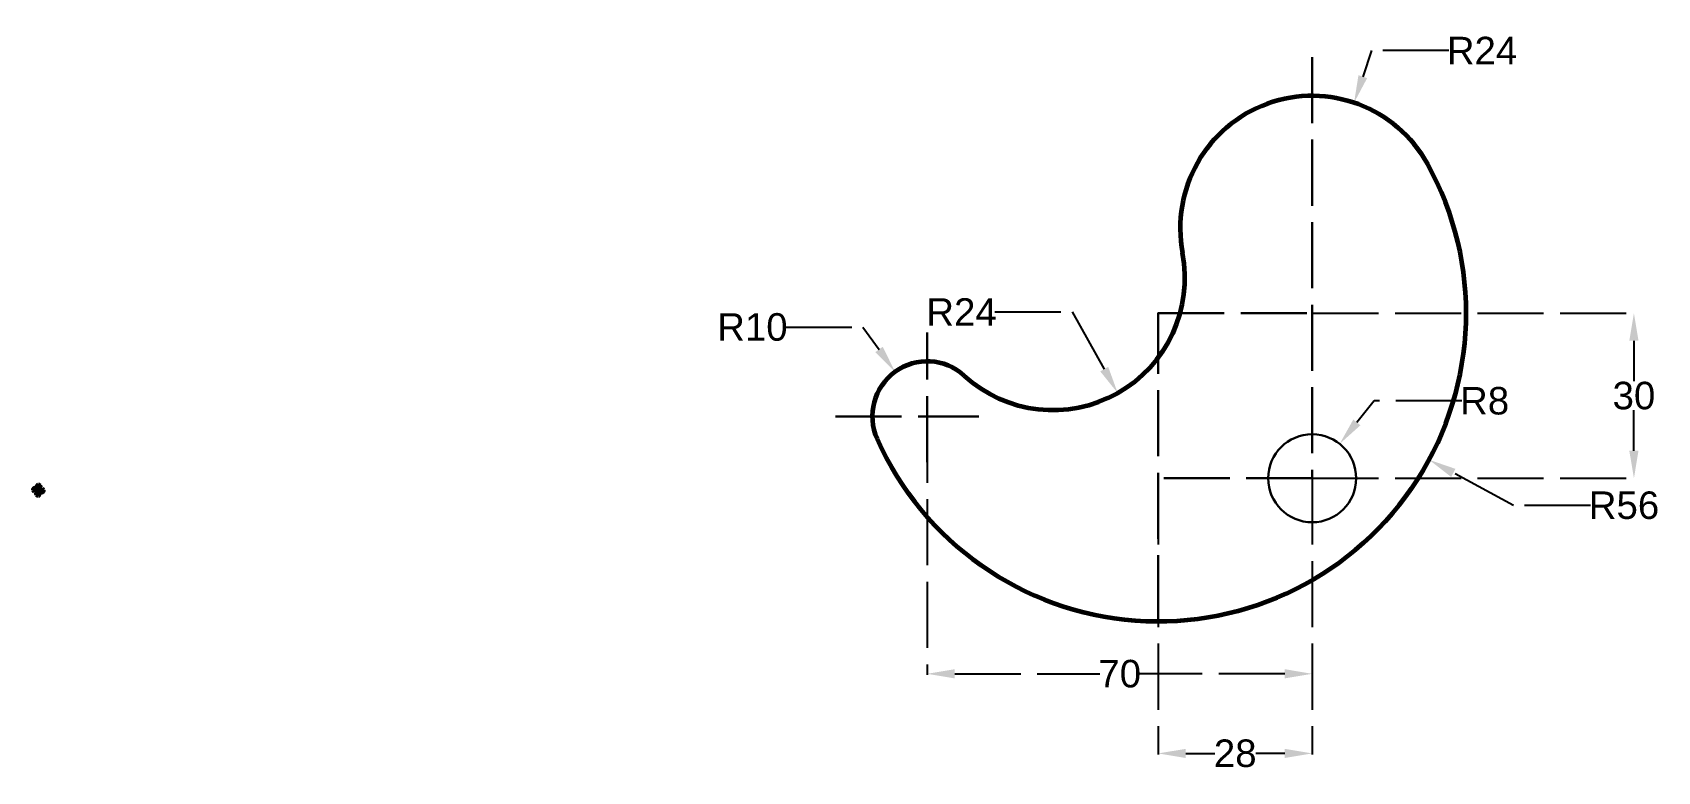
# Model space of a CAD drawing. Header units: metres. Extents: x -29 to 267, y 40 to 174.
import ezdxf

# ---------------------------------------------------------------- set-up
doc = ezdxf.new("R2010")
doc.units = ezdxf.units.M
doc.header["$MEASUREMENT"] = 0
doc.linetypes.add('ACAD_ISO02W100', pattern=[15, 12, -3])
doc.linetypes.add('DASHED2', pattern=[0.375, 0.25, -0.125])
doc.layers.add('Layer1', color=9, linetype='DASHED2', lineweight=30, plot=False)
doc.layers.add('Layer7', color=8, linetype='ACAD_ISO02W100', lineweight=30, plot=False)
doc.layers.add('Layer2', color=50, linetype='DASHED2')
for name, color, linetype, lineweight in [('Layer3', 170, 'Continuous', 60), ('Layer4', 90, 'Continuous', 30), ('Layer5', 160, 'Continuous', 60), ('Layer6', 90, 'Continuous', 30), ('Layer8', 50, 'ACAD_ISO02W100', 30)]:
    doc.layers.add(name, color=color, linetype=linetype, lineweight=lineweight)
doc.styles.get("Standard").update_dxf_attribs({"font": 'arial.ttf'})
doc.dimstyles.new('new', dxfattribs={"dimtxt": 0.04, "dimasz": 0.04, "dimexe": 0.18, "dimexo": 0.0625, "dimgap": 0.09, "dimtad": 0, "dimtih": 1, "dimtoh": 1, "dimdec": 3, "dimzin": 0, "dimdsep": 46, "dimtxsty": 'Standard', "dimcen": 0, "dimadec": 0, "dimazin": 0, "dimtfac": 1, "dimtdec": 3, "dimtofl": 0, "dimtmove": 0, "dimatfit": 3, "dimfxl": 1, "dimtolj": 1, "dimtzin": 0, "dimarcsym": 0})
doc.dimstyles.get("Standard").update_dxf_attribs({"dimtxt": 5, "dimasz": 5, "dimexe": 0.18, "dimexo": 0.0625, "dimgap": 0.09, "dimtad": 0, "dimtih": 1, "dimtoh": 1, "dimdec": 0, "dimzin": 0, "dimdsep": 46, "dimtxsty": 'Standard', "dimcen": 0.09, "dimadec": 0, "dimazin": 0, "dimtfac": 1, "dimtdec": 0, "dimtofl": 0, "dimtmove": 0, "dimatfit": 3, "dimfxl": 1, "dimtolj": 1, "dimtzin": 0, "dimarcsym": 0})

# ---------------------------------------------------------------- blocks, each defined once
blk = doc.blocks.new('*D1')
at = {"layer": 'Defpoints', "color": 0, "transparency": 16777216}
for p in [(133.82, 104.43), (203.82, 93.19), (203.82, 57.65)]:
    blk.add_point(p, dxfattribs=at)
at = {"layer": 'Layer8', "color": 0, "lineweight": -2, "transparency": 16777216}
for p, q in [((133.82, 104.37), (133.82, 57.47)), ((203.82, 93.13), (203.82, 57.47)), ((138.82, 57.65), (165.18, 57.65)), ((198.82, 57.65), (172.46, 57.65))]:
    blk.add_line(p, q, dxfattribs=at)
at = {"layer": 'Layer8', "color": 0, "transparency": 16777216}
for points in [[(138.82, 58.49), (138.82, 56.82), (133.82, 57.65)], [(198.82, 58.49), (198.82, 56.82), (203.82, 57.65)]]:
    blk.add_solid(points, dxfattribs=at)
at = {"layer": 'Layer8', "color": 0, "transparency": 16777216, "insert": (168.82, 57.65), "char_height": 5, "attachment_point": 5}
blk.add_mtext('\\A1;70', dxfattribs=at)
blk = doc.blocks.new('*D2')
at = {"layer": 'Defpoints', "color": 0, "transparency": 16777216}
for p in [(211.43, 161.44), (203.82, 138.68)]:
    blk.add_point(p, dxfattribs=at)
at = {"layer": 'Layer8', "color": 0, "lineweight": -2, "transparency": 16777216}
for p, q in [((214.6, 170.93), (213.02, 166.18)), ((228.65, 170.93), (214.6, 170.93)), ((203.73, 138.68), (203.91, 138.68)), ((203.82, 138.59), (203.82, 138.77))]:
    blk.add_line(p, q, dxfattribs=at)
at = {"layer": 'Layer8', "color": 0, "transparency": 16777216}
blk.add_solid([(212.23, 166.45), (213.81, 165.92), (211.43, 161.44)], dxfattribs=at)
at = {"layer": 'Layer8', "color": 0, "transparency": 16777216, "insert": (234.7, 170.93), "char_height": 5, "attachment_point": 5}
blk.add_mtext('\\A1;R24', dxfattribs=at)
blk = doc.blocks.new('*D3')
at = {"layer": 'Defpoints', "color": 0, "transparency": 16777216}
for p in [(175.82, 123.19), (225.07, 96.55)]:
    blk.add_point(p, dxfattribs=at)
at = {"layer": 'Layer8', "color": 0, "lineweight": -2, "transparency": 16777216}
for p, q in [((175.73, 123.19), (175.91, 123.19)), ((175.82, 123.1), (175.82, 123.28)), ((240.4, 88.26), (229.47, 94.17)), ((254.44, 88.26), (240.4, 88.26))]:
    blk.add_line(p, q, dxfattribs=at)
at = {"layer": 'Layer8', "color": 0, "transparency": 16777216}
blk.add_solid([(229.87, 94.9), (229.08, 93.43), (225.07, 96.55)], dxfattribs=at)
at = {"layer": 'Layer8', "color": 0, "transparency": 16777216, "insert": (260.51, 88.26), "char_height": 5, "attachment_point": 5}
blk.add_mtext('\\A1;R56', dxfattribs=at)
blk = doc.blocks.new('*D4')
at = {"layer": 'Defpoints', "color": 0, "transparency": 16777216}
for p in [(156.69, 129.59), (168.46, 108.67)]:
    blk.add_point(p, dxfattribs=at)
at = {"layer": 'Layer8', "color": 0, "lineweight": -2, "transparency": 16777216}
for p, q in [((146.12, 123.41), (160.16, 123.41)), ((160.16, 123.41), (166.01, 113.03))]:
    blk.add_line(p, q, dxfattribs=at)
at = {"layer": 'Layer8', "color": 0, "transparency": 16777216}
blk.add_solid([(166.73, 113.44), (165.28, 112.62), (168.46, 108.67)], dxfattribs=at)
at = {"layer": 'Layer8', "color": 0, "transparency": 16777216, "insert": (140.06, 123.41), "char_height": 5, "attachment_point": 5}
blk.add_mtext('\\A1;R24', dxfattribs=at)
blk = doc.blocks.new('*D5')
at = {"layer": 'Defpoints', "color": 0, "transparency": 16777216}
for p in [(127.97, 112.54), (133.82, 104.43)]:
    blk.add_point(p, dxfattribs=at)
at = {"layer": 'Layer8', "color": 0, "lineweight": -2, "transparency": 16777216}
for p, q in [((108.08, 120.66), (122.13, 120.66)), ((122.13, 120.66), (125.05, 116.6)), ((133.73, 104.43), (133.91, 104.43)), ((133.82, 104.34), (133.82, 104.52))]:
    blk.add_line(p, q, dxfattribs=at)
at = {"layer": 'Layer8', "color": 0, "transparency": 16777216}
blk.add_solid([(125.73, 117.09), (124.38, 116.11), (127.97, 112.54)], dxfattribs=at)
at = {"layer": 'Layer8', "color": 0, "transparency": 16777216, "insert": (102.03, 120.66), "char_height": 5, "attachment_point": 5}
blk.add_mtext('\\A1;R10', dxfattribs=at)
blk = doc.blocks.new('*D6')
at = {"layer": 'Defpoints', "color": 0, "transparency": 16777216}
for p in [(208.81, 99.44), (203.82, 93.19)]:
    blk.add_point(p, dxfattribs=at)
at = {"layer": 'Layer8', "color": 0, "lineweight": -2, "transparency": 16777216}
for p, q in [((215.06, 107.25), (211.94, 103.34)), ((231.05, 107.25), (215.06, 107.25)), ((203.73, 93.19), (203.91, 93.19)), ((203.82, 93.1), (203.82, 93.28))]:
    blk.add_line(p, q, dxfattribs=at)
at = {"layer": 'Layer8', "color": 0, "transparency": 16777216}
blk.add_solid([(211.29, 103.86), (212.59, 102.82), (208.81, 99.44)], dxfattribs=at)
at = {"layer": 'Layer8', "color": 0, "transparency": 16777216, "insert": (235.17, 107.25), "char_height": 5, "attachment_point": 5}
blk.add_mtext('\\A1;R8', dxfattribs=at)
blk = doc.blocks.new('*D7')
at = {"layer": 'Defpoints', "color": 0, "transparency": 16777216}
for p in [(203.82, 123.19), (262.32, 123.19), (203.82, 93.19)]:
    blk.add_point(p, dxfattribs=at)
at = {"layer": 'Layer8', "color": 0, "lineweight": -2, "transparency": 16777216}
for p, q in [((203.88, 123.19), (262.5, 123.19)), ((262.32, 118.19), (262.32, 110.83)), ((262.32, 98.19), (262.32, 105.55)), ((203.88, 93.19), (262.5, 93.19))]:
    blk.add_line(p, q, dxfattribs=at)
at = {"layer": 'Layer8', "color": 0, "transparency": 16777216}
for points in [[(261.48, 118.19), (263.15, 118.19), (262.32, 123.19)], [(261.48, 98.19), (263.15, 98.19), (262.32, 93.19)]]:
    blk.add_solid(points, dxfattribs=at)
at = {"layer": 'Layer8', "color": 0, "transparency": 16777216, "insert": (262.32, 108.19), "char_height": 5, "attachment_point": 5}
blk.add_mtext('\\A1;30', dxfattribs=at)
blk = doc.blocks.new('*D8')
at = {"layer": 'Defpoints', "color": 0, "transparency": 16777216}
for p in [(175.82, 93.19), (203.82, 93.19), (203.82, 43.18)]:
    blk.add_point(p, dxfattribs=at)
at = {"layer": 'Layer8', "color": 0, "lineweight": -2, "transparency": 16777216}
for p, q in [((175.82, 93.13), (175.82, 43)), ((203.82, 93.13), (203.82, 43)), ((180.82, 43.18), (186.1, 43.18)), ((198.82, 43.18), (193.54, 43.18))]:
    blk.add_line(p, q, dxfattribs=at)
at = {"layer": 'Layer8', "color": 0, "transparency": 16777216}
for points in [[(180.82, 44.01), (180.82, 42.35), (175.82, 43.18)], [(198.82, 44.01), (198.82, 42.35), (203.82, 43.18)]]:
    blk.add_solid(points, dxfattribs=at)
at = {"layer": 'Layer8', "color": 0, "transparency": 16777216, "insert": (189.82, 43.18), "char_height": 5, "attachment_point": 5}
blk.add_mtext('\\A1;28', dxfattribs=at)
blk = doc.blocks.new('*D9')
at = {"layer": 'Defpoints', "color": 0, "transparency": 16777216}
for p in [(-27.95, 91.92), (-27.81, 91.81)]:
    blk.add_point(p, dxfattribs=at)
at = {"layer": 'Layer2', "color": 0, "lineweight": -2, "transparency": 16777216}
for p, q in [((-28.06, 91.97), (-28.02, 91.97)), ((-28.02, 91.97), (-27.99, 91.95))]:
    blk.add_line(p, q, dxfattribs=at)
at = {"layer": 'Layer2', "color": 0, "transparency": 16777216}
blk.add_solid([(-27.98, 91.95), (-27.99, 91.94), (-27.95, 91.92)], dxfattribs=at)
at = {"layer": 'Layer2', "color": 0, "transparency": 16777216, "insert": (-28.23, 91.97), "char_height": 0.04, "attachment_point": 5}
blk.add_mtext('\\A1;R0.180', dxfattribs=at)
blk = doc.blocks.new('*D10')
at = {"layer": 'Defpoints', "color": 0, "transparency": 16777216}
for p in [(-27.84, 91.01), (-27.79, 91.05)]:
    blk.add_point(p, dxfattribs=at)
at = {"layer": 'Layer2', "color": 0, "lineweight": -2, "transparency": 16777216}
for p, q in [((-27.37, 91.34), (-27.75, 91.07)), ((-27.33, 91.34), (-27.37, 91.34))]:
    blk.add_line(p, q, dxfattribs=at)
at = {"layer": 'Layer2', "color": 0, "transparency": 16777216}
blk.add_solid([(-27.76, 91.08), (-27.75, 91.07), (-27.79, 91.05)], dxfattribs=at)
at = {"layer": 'Layer2', "color": 0, "transparency": 16777216, "insert": (-27.15, 91.34), "char_height": 0.04, "attachment_point": 5}
blk.add_mtext('\\A1;∅0.060', dxfattribs=at)
blk = doc.blocks.new('*D11')
at = {"layer": 'Defpoints', "color": 0, "transparency": 16777216}
for p in [(-27.93, 91.06), (-27.7, 91)]:
    blk.add_point(p, dxfattribs=at)
at = {"layer": 'Layer2', "color": 0, "lineweight": -2, "transparency": 16777216}
blk.add_line((-27.3, 90.91), (-27.66, 90.99), dxfattribs=at)
at = {"layer": 'Layer2', "color": 0, "transparency": 16777216}
blk.add_solid([(-27.65, 91), (-27.66, 90.99), (-27.7, 91)], dxfattribs=at)
at = {"layer": 'Layer2', "color": 0, "transparency": 16777216, "insert": (-27.12, 90.91), "char_height": 0.04, "attachment_point": 5}
blk.add_mtext('\\A1;∅0.240', dxfattribs=at)
blk = doc.blocks.new('*D12')
at = {"layer": 'Defpoints', "color": 0, "transparency": 16777216}
for p in [(-27.57, 91.92), (-27.81, 91.57)]:
    blk.add_point(p, dxfattribs=at)
at = {"layer": 'Layer2', "color": 0, "lineweight": -2, "transparency": 16777216}
for p, q in [((-27.52, 91.99), (-27.55, 91.95)), ((-27.48, 91.99), (-27.52, 91.99))]:
    blk.add_line(p, q, dxfattribs=at)
at = {"layer": 'Layer2', "color": 0, "transparency": 16777216}
blk.add_solid([(-27.56, 91.95), (-27.54, 91.95), (-27.57, 91.92)], dxfattribs=at)
at = {"layer": 'Layer2', "color": 0, "transparency": 16777216, "insert": (-27.3, 91.99), "char_height": 0.04, "attachment_point": 5}
blk.add_mtext('\\A1;R0.420', dxfattribs=at)
blk = doc.blocks.new('*D13')
at = {"layer": 'Defpoints', "color": 0, "transparency": 16777216}
for p in [(-27.72, 91.65), (-27.43, 91.72)]:
    blk.add_point(p, dxfattribs=at)
at = {"layer": 'Layer2', "color": 0, "lineweight": -2, "transparency": 16777216}
blk.add_line((-27.32, 91.75), (-27.39, 91.73), dxfattribs=at)
at = {"layer": 'Layer2', "color": 0, "transparency": 16777216}
blk.add_solid([(-27.39, 91.74), (-27.39, 91.73), (-27.43, 91.72)], dxfattribs=at)
at = {"layer": 'Layer2', "color": 0, "transparency": 16777216, "insert": (-27.14, 91.75), "char_height": 0.04, "attachment_point": 5}
blk.add_mtext('\\A1;R0.300', dxfattribs=at)
blk = doc.blocks.new('*D14')
at = {"layer": 'Defpoints', "color": 0, "transparency": 16777216}
for p in [(-28.15, 91.57), (-27.81, 91.57), (-27.81, 91.03)]:
    blk.add_point(p, dxfattribs=at)
at = {"layer": 'Layer2', "color": 0, "lineweight": -2, "transparency": 16777216}
for p, q in [((-27.87, 91.57), (-28.33, 91.57)), ((-27.87, 91.03), (-28.33, 91.03)), ((-28.15, 91.53), (-28.15, 91.41)), ((-28.15, 91.07), (-28.15, 91.19))]:
    blk.add_line(p, q, dxfattribs=at)
at = {"layer": 'Layer2', "color": 0, "transparency": 16777216}
for points in [[(-28.16, 91.53), (-28.15, 91.53), (-28.15, 91.57)], [(-28.16, 91.07), (-28.15, 91.07), (-28.15, 91.03)]]:
    blk.add_solid(points, dxfattribs=at)
at = {"layer": 'Layer2', "color": 0, "transparency": 16777216, "insert": (-28.15, 91.3), "char_height": 0.04, "attachment_point": 5}
blk.add_mtext('\\A1;0.540', dxfattribs=at)
blk = doc.blocks.new('*D15')
at = {"layer": 'Defpoints', "color": 0, "transparency": 16777216}
for p in [(-27.81, 91.81), (-28.2, 91.57), (-27.81, 91.57)]:
    blk.add_point(p, dxfattribs=at)
at = {"layer": 'Layer2', "color": 0, "lineweight": -2, "transparency": 16777216}
for p, q in [((-27.87, 91.81), (-28.38, 91.81)), ((-28.2, 91.85), (-28.2, 91.89)), ((-27.87, 91.57), (-28.38, 91.57)), ((-28.2, 91.53), (-28.2, 91.49))]:
    blk.add_line(p, q, dxfattribs=at)
at = {"layer": 'Layer2', "color": 0, "transparency": 16777216}
for points in [[(-28.2, 91.85), (-28.19, 91.85), (-28.2, 91.81)], [(-28.2, 91.53), (-28.19, 91.53), (-28.2, 91.57)]]:
    blk.add_solid(points, dxfattribs=at)
at = {"layer": 'Layer2', "color": 0, "transparency": 16777216, "insert": (-28.2, 91.69), "char_height": 0.04, "attachment_point": 5}
blk.add_mtext('\\A1;0.240', dxfattribs=at)
blk = doc.blocks.new('*D16')
at = {"layer": 'Defpoints', "color": 0, "transparency": 16777216}
for p in [(-27.72, 91.65), (-27.81, 91.55), (-27.81, 91.45)]:
    blk.add_point(p, dxfattribs=at)
at = {"layer": 'Layer2', "color": 0, "lineweight": -2, "transparency": 16777216}
for p, q in [((-27.85, 91.45), (-27.89, 91.45)), ((-27.81, 91.49), (-27.81, 91.27)), ((-27.72, 91.58), (-27.72, 91.27)), ((-27.68, 91.45), (-27.64, 91.45))]:
    blk.add_line(p, q, dxfattribs=at)
at = {"layer": 'Layer2', "color": 0, "transparency": 16777216}
for points in [[(-27.85, 91.46), (-27.85, 91.44), (-27.81, 91.45)], [(-27.68, 91.46), (-27.68, 91.44), (-27.72, 91.45)]]:
    blk.add_solid(points, dxfattribs=at)
at = {"layer": 'Layer2', "color": 0, "transparency": 16777216, "insert": (-28.05, 91.45), "char_height": 0.04, "attachment_point": 5}
blk.add_mtext('\\A1;0.094', dxfattribs=at)

msp = doc.modelspace()

# ---------------------------------------------------------------- linework, layer by layer
for radius in [0.12, 0.12, 0.12, 0.03, 0.03, 0.03]:
    msp.add_circle((-27.8117, 91.0315), radius)
at = {"layer": 'Layer1'}
for q in [(-27.8117, 92.0772), (-28.871, 91.0315), (-27.8117, 89.9842), (-26.7773, 91.0315)]:
    msp.add_line((-27.8117, 91.0315), q, dxfattribs=at)
at = {"layer": 'Layer3'}
for p, q in [((-27.9917, 91.8115), (-27.863, 91.1399)), ((-28.5917, 90.8515), (-27.9202, 90.9801)), ((-28.3517, 91.416), (-27.893, 91.1197)), ((-28.1963, 90.4915), (-27.9, 90.9501)), ((-27.6317, 90.2515), (-27.7604, 90.923)), ((-27.2717, 90.6469), (-27.7304, 90.9432)), ((-27.4271, 91.5715), (-27.7235, 91.1128)), ((-27.0317, 91.2115), (-27.7032, 91.0828))]:
    msp.add_line(p, q, dxfattribs=at)
for centre, radius, start, end in [((-27.8117, 91.8115), 0.18, 90, 180), ((-27.8117, 91.5715), 0.42, 38.433206, 90), ((-27.7177, 91.6461), 0.3, 345.602907, 38.433206), ((-28.3517, 91.0315), 0.42, 128.433206, 180), ((-28.5917, 91.0315), 0.18, 180, 270), ((-28.4263, 91.1255), 0.3, 75.602907, 128.433206), ((-27.9057, 90.4169), 0.3, 165.602907, 218.433206), ((-27.8117, 90.4915), 0.42, 218.433206, 270), ((-27.8117, 90.2515), 0.18, 270, 360), ((-27.1971, 90.9375), 0.3, 255.602907, 308.433206), ((-27.0317, 91.0315), 0.18, 0, 90), ((-27.2717, 91.0315), 0.42, 308.433206, 0)]:
    msp.add_arc(centre, radius, start, end, dxfattribs=at)
at = {"layer": 'Layer4'}
for radius in [0.12, 0.03]:
    msp.add_circle((-27.8117, 91.0315), radius, dxfattribs=at)
at = {"layer": 'Layer5'}
for centre, radius, start, end in [((203.8185, 138.6816), 24, 28.955024, 190.921526), ((175.8185, 123.1896), 56, 204.070615, 28.955024), ((156.6879, 129.5873), 24, 227.729681, 10.921526), ((133.8185, 104.428), 10, 47.729681, 204.070615)]:
    msp.add_arc(centre, radius, start, end, dxfattribs=at)
at = {"layer": 'Layer6'}
msp.add_circle((203.8185, 93.1896), 8, dxfattribs=at)
at = {"layer": 'Layer7'}
for p, q in [((203.8185, 169.732), (203.8185, 93.1896)), ((175.8185, 67.1896), (175.8185, 123.1896)), ((175.8185, 123.1896), (203.8185, 123.1896)), ((133.8185, 96.1161), (133.8185, 119.6898)), ((117.1514, 104.428), (143.2069, 104.428)), ((203.8185, 93.1896), (175.8185, 93.1896))]:
    msp.add_line(p, q, dxfattribs=at)

# ---------------------------------------------------------------- dimensions: what is measured, and where the dimension line sits
at = {"layer": 'Layer2'}
for base, p1, picture, middle in [((-28.1953, 91.5715), (-27.8117, 91.8115), '*D15', (-28.1953, 91.6915)), ((-28.1543, 91.5715), (-27.8117, 91.0315), '*D14', (-28.1543, 91.3015))]:
    dim = msp.add_linear_dim(base=base, p1=p1, p2=(-27.8117, 91.5715), angle=90, dimstyle='new', dxfattribs=at)
    dim.commit()
    dim.dimension.update_dxf_attribs({"geometry": picture, "text_midpoint": middle})
dim = msp.add_radius_dim(center=(-27.8117, 91.8115), mpoint=(-27.9542, 91.9215), dimstyle='new', dxfattribs=at)
dim.commit()
dim.dimension.update_dxf_attribs({"geometry": '*D9', "text_midpoint": (-28.2341, 91.9703)})
dim = msp.add_linear_dim(base=(-27.8117, 91.4489), p1=(-27.7177, 91.6461), p2=(-27.8117, 91.5543), dimstyle='new', dxfattribs=at)
dim.commit()
dim.dimension.update_dxf_attribs({"geometry": '*D16', "text_midpoint": (-28.0491, 91.4489)})
for center, mpoint, picture, middle in [((-27.8117, 91.5715), (-27.5731, 91.9171), '*D12', (-27.3045, 91.9925)), ((-27.7177, 91.6461), (-27.4279, 91.7234), '*D13', (-27.3167, 91.7531))]:
    dim = msp.add_radius_dim(center=center, mpoint=mpoint, dimstyle='new', dxfattribs=at)
    dim.commit()
    dim.dimension.update_dxf_attribs({"geometry": picture, "text_midpoint": middle, "dimtype": 164})
for p1, p2, picture, middle in [((-27.9283, 91.06), (-27.6952, 91.0029), '*D11', (-27.2974, 90.9055)), ((-27.8362, 91.0142), (-27.7872, 91.0488), '*D10', (-27.1524, 91.3421))]:
    dim = msp.add_diameter_dim_2p(p1=p1, p2=p2, dimstyle='new', dxfattribs=at)
    dim.commit()
    dim.dimension.update_dxf_attribs({"geometry": picture, "text_midpoint": middle, "dimtype": 163})
at = {"layer": 'Layer8'}
for center, mpoint, picture, middle in [((203.8185, 138.6816), (211.4315, 161.4422), '*D2', (234.7045, 170.9257)), ((156.6879, 129.5873), (168.4595, 108.6724), '*D4', (140.0627, 123.4119)), ((133.8185, 104.428), (127.974, 112.5422), '*D5', (102.0271, 120.6565)), ((175.8185, 123.1896), (225.0746, 96.5468), '*D3', (260.5059, 88.2583)), ((203.8185, 93.1896), (208.8145, 99.4379), '*D6', (235.1726, 107.2482))]:
    dim = msp.add_radius_dim(center=center, mpoint=mpoint, dimstyle='Standard', dxfattribs=at)
    dim.commit()
    dim.dimension.update_dxf_attribs({"geometry": picture, "text_midpoint": middle, "dimtype": 164})
dim = msp.add_linear_dim(base=(262.3178, 123.1896), p1=(203.8185, 93.1896), p2=(203.8185, 123.1896), angle=90, dimstyle='Standard', dxfattribs=at)
dim.commit()
dim.dimension.update_dxf_attribs({"geometry": '*D7', "text_midpoint": (262.3178, 108.1896)})
for base, p1, picture, middle in [((203.8185, 57.6539), (133.8185, 104.428), '*D1', (168.8185, 57.6539)), ((203.8185, 43.1789), (175.8185, 93.1896), '*D8', (189.8185, 43.1789))]:
    dim = msp.add_linear_dim(base=base, p1=p1, p2=(203.8185, 93.1896), dimstyle='Standard', dxfattribs=at)
    dim.commit()
    dim.dimension.update_dxf_attribs({"geometry": picture, "text_midpoint": middle})

doc.saveas('drawing.dxf')
